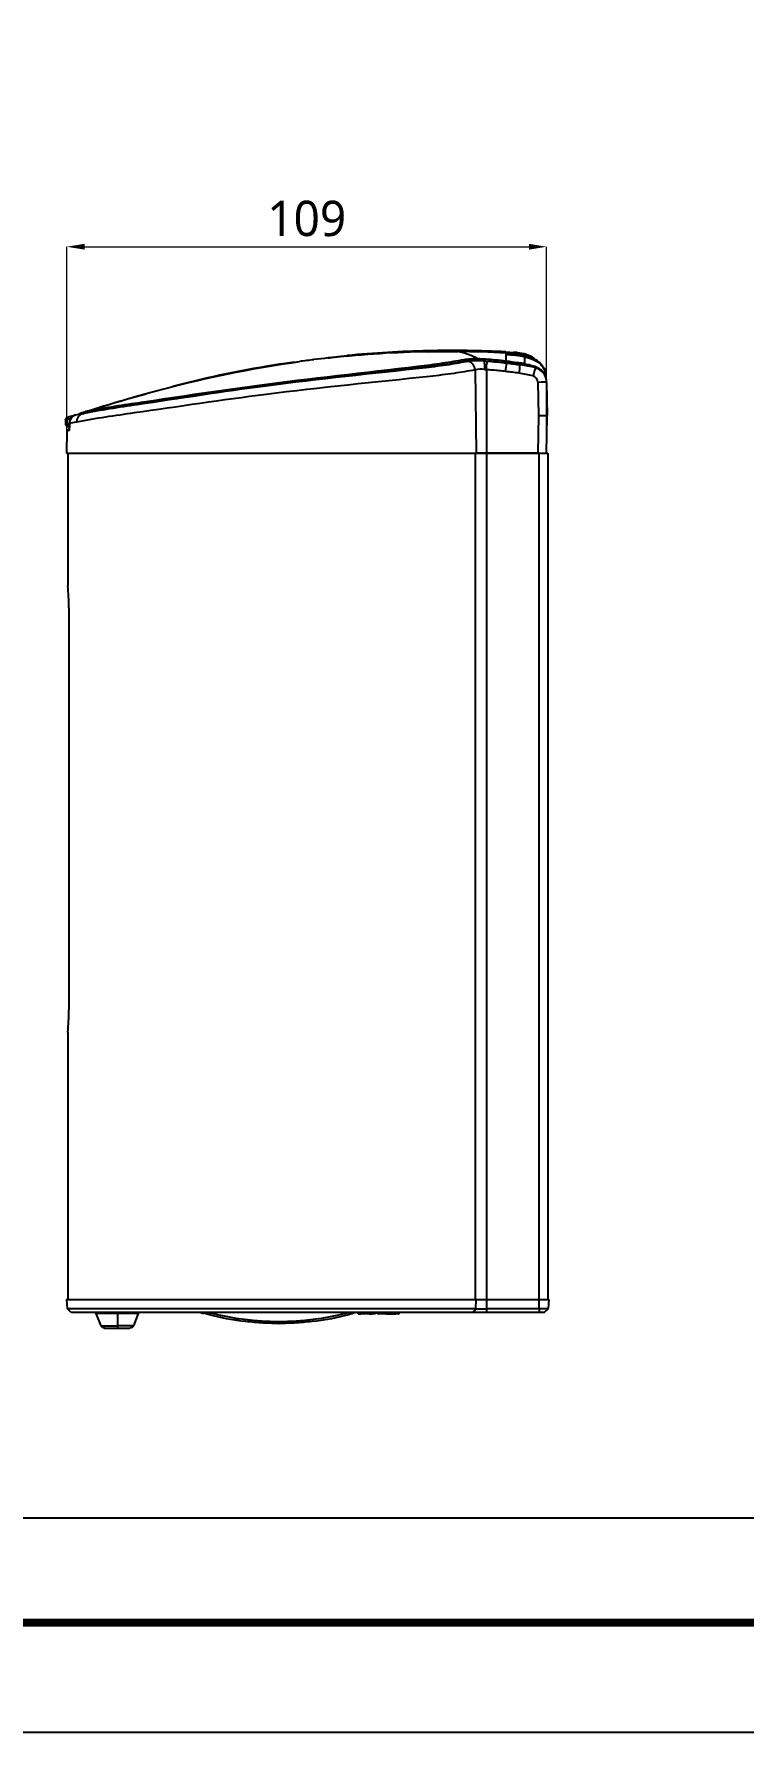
# Model space of a CAD drawing. Extents: x 1007 to 1797, y 752 to 1331.
# Drawn here: x 1381 to 1541.5, y 752 to 1136.3 of the extents above; entities that cross this region are included whole.
import ezdxf

# ---------------------------------------------------------------- set-up
doc = ezdxf.new("R2010")
doc.units = 0
doc.header["$LTSCALE"] = 0.5
doc.header["$MEASUREMENT"] = 0
doc.layers.get('0').update_dxf_attribs({"linetype": 'CONTINUOUS'})
doc.layers.get('DEFPOINTS').update_dxf_attribs({"linetype": 'CONTINUOUS'})
doc.layers.add('_U+6807_U+6CE8_U+56FE_U+5C42', color=7, linetype='CONTINUOUS')
doc.layers.add('Make2D$_U+53EF_U+89C1_U+7EBF$_U+6B63_U+5207_U+7EBF', color=7, linetype='CONTINUOUS')
doc.styles.add('Daelim Dimension', font='NanumGothic.ttf')
doc.dimstyles.new('DEFAULT', dxfattribs={"dimscale": 2, "dimtxt": 2, "dimasz": 2, "dimexe": 0, "dimexo": 2, "dimgap": 1, "dimtad": 1, "dimdec": 1, "dimzin": 9, "dimdsep": 46, "dimtxsty": 'Daelim Dimension', "dimcen": 0.5, "dimclrd": 252, "dimclre": 252, "dimclrt": 3, "dimadec": 1, "dimazin": 0, "dimtfac": 1, "dimtdec": 1, "dimtix": 1, "dimtmove": 0, "dimatfit": 3, "dimfxl": 0, "dimtolj": 1, "dimtzin": 1, "dimlwd": 9, "dimlwe": 9, "dimarcsym": 0})

# ---------------------------------------------------------------- blocks, each defined once
blk = doc.blocks.new('*D2')
at = {"color": 5, "lineweight": 9, "ltscale": 0.5}
for p, q in [((1388.47, 1045.44), (1388.47, 1088.15)), ((1392.47, 1088.15), (1493.06, 1088.15)), ((1497.06, 1045.44), (1497.06, 1088.15))]:
    blk.add_line(p, q, dxfattribs=at)
at = {"color": 5, "ltscale": 0.5}
for points in [[(1392.47, 1088.82), (1392.47, 1087.49), (1388.47, 1088.15)], [(1493.06, 1088.82), (1493.06, 1087.49), (1497.06, 1088.15)]]:
    blk.add_solid(points, dxfattribs=at)
at = {"layer": 'DEFPOINTS', "color": 0, "ltscale": 0.5}
for p in [(1497.06, 1088.15), (1388.47, 1041.44), (1497.06, 1041.44)]:
    blk.add_point(p, dxfattribs=at)
at = {"color": 7, "ltscale": 0.5, "insert": (1442.76, 1094.51), "char_height": 8, "attachment_point": 5, "style": 'Daelim Dimension'}
blk.add_mtext('\\A1;109', dxfattribs=at)

msp = doc.modelspace()

# ---------------------------------------------------------------- linework, layer by layer
at = {"color": 5}
msp.add_line((1019.71, 800.52), (1655.73, 800.52), dxfattribs=at)
at = {"ltscale": 0.5}
msp.add_lwpolyline([(1007.01, 752.03), (1796.89, 752.03), (1796.89, 1330.79), (1007.01, 1330.79)], close=True, dxfattribs=at)
at = {"color": 5, "linetype": 'ByBlock', "lineweight": 200, "const_width": 1.82}
msp.add_lwpolyline([(1019.71, 776.81), (1784.11, 776.81), (1784.11, 1317.35), (1019.71, 1317.35)], close=True, dxfattribs=at)
at = {"layer": '_U+6807_U+6CE8_U+56FE_U+5C42', "lineweight": 25}
msp.add_line((1388.66, 1041.44), (1497.06, 1041.44), dxfattribs=at)
at = {"layer": 'Make2D$_U+53EF_U+89C1_U+7EBF$_U+6B63_U+5207_U+7EBF', "lineweight": 25}
for p, q in [((1480.88, 1060.27), (1481.15, 1041.44)), ((1483.43, 1060.35), (1483.43, 1041.44)), ((1495.07, 1057.46), (1495.2, 1049.94)), ((1497.07, 1057.46), (1497.2, 1049.94)), ((1495.2, 1049.94), (1495.05, 1041.44)), ((1497.06, 1041.44), (1497.2, 1049.94)), ((1388.47, 1041.44), (1388.55, 1046.49)), ((1388.6, 1046.55), (1389.01, 1047.1)), ((1388.66, 1041.44), (1388.66, 1011.44)), ((1480.98, 849.94), (1480.98, 1041.44)), ((1483.43, 1041.44), (1481.15, 1041.44)), ((1495.05, 1041.44), (1483.43, 1041.44)), ((1483.43, 1041.44), (1483.43, 849.94)), ((1495.35, 849.94), (1495.35, 1041.44)), ((1496.53, 1041.44), (1497.35, 1041.44)), ((1497.35, 1041.44), (1497.35, 849.94)), ((1388.91, 1006.44), (1388.91, 915.44)), ((1388.66, 910.44), (1388.66, 849.94)), ((1388.57, 847.83), (1388.46, 849.94)), ((1481.06, 847.83), (1481.15, 849.94)), ((1481.16, 849.94), (1483.43, 849.94)), ((1483.43, 849.94), (1495.35, 849.94)), ((1483.43, 849.94), (1483.43, 847.83)), ((1495.35, 849.94), (1497.55, 849.94)), ((1495.35, 847.83), (1495.35, 849.94)), ((1497.55, 849.94), (1497.44, 847.84)), ((1389.46, 846.94), (1388.57, 847.83)), ((1481.06, 847.83), (1388.57, 847.83)), ((1398.6, 846.94), (1389.46, 846.94)), ((1399.88, 846.75), (1395.09, 846.75)), ((1396.22, 843.94), (1395.11, 846.72)), ((1480.33, 846.94), (1398.6, 846.94)), ((1399.88, 846.75), (1399.88, 845.21)), ((1404.63, 846.72), (1403.52, 843.94)), ((1445.07, 846.94), (1444.63, 846.94)), ((1454.4, 846.64), (1454.4, 846.94)), ((1455.01, 846.64), (1455.01, 846.94)), ((1456.91, 846.64), (1455.01, 846.64)), ((1456.91, 846.94), (1456.91, 846.64)), ((1456.91, 846.64), (1457.46, 846.64)), ((1457.75, 846.64), (1457.46, 846.64)), ((1457.5, 846.94), (1457.5, 846.64)), ((1457.75, 846.64), (1457.75, 846.94)), ((1458.3, 846.64), (1457.75, 846.64)), ((1458.3, 846.94), (1458.3, 846.64)), ((1458.69, 846.94), (1458.69, 846.64)), ((1459.24, 846.64), (1458.69, 846.64)), ((1459.24, 846.94), (1459.24, 846.64)), ((1459.79, 846.64), (1459.24, 846.64)), ((1459.79, 846.94), (1459.79, 846.64)), ((1460.65, 846.64), (1459.79, 846.64)), ((1460.58, 846.64), (1460.58, 846.94)), ((1460.65, 846.64), (1460.65, 846.94)), ((1460.65, 846.64), (1460.8, 846.64)), ((1460.8, 846.64), (1460.8, 846.94)), ((1460.8, 846.64), (1462.04, 846.64)), ((1461.34, 846.64), (1461.34, 846.94)), ((1461.91, 846.94), (1461.91, 846.64)), ((1462.04, 846.64), (1462.04, 846.94)), ((1462.04, 846.64), (1462.26, 846.64)), ((1462.2, 846.94), (1462.2, 846.64)), ((1462.26, 846.64), (1462.75, 846.64)), ((1462.73, 846.64), (1462.73, 846.94)), ((1462.84, 846.94), (1462.84, 846.64)), ((1462.94, 846.64), (1462.94, 846.94)), ((1463.61, 846.94), (1463.61, 846.64)), ((1480.33, 846.94), (1481.06, 847.83)), ((1483.43, 846.94), (1480.33, 846.94)), ((1481.07, 847.83), (1483.43, 847.83)), ((1495.35, 847.83), (1483.43, 847.83)), ((1483.43, 847.83), (1483.43, 846.94)), ((1495.35, 846.94), (1483.43, 846.94)), ((1497.38, 847.83), (1495.35, 847.83)), ((1495.35, 847.83), (1495.35, 846.94)), ((1496.55, 846.94), (1495.35, 846.94)), ((1497.42, 847.81), (1496.55, 846.94)), ((1496.55, 846.94), (1497.41, 847.79)), ((1399.88, 845.21), (1399.88, 843.94)), ((1399.88, 843.44), (1402.72, 843.44))]:
    msp.add_line(p, q, dxfattribs=at)
for points in [[(1470.25, 1064.61), (1464.12, 1064.49), (1458, 1064.13), (1451.9, 1063.53)], [(1470.25, 1064.49), (1465.38, 1064.4), (1460.5, 1064.16), (1455.64, 1063.76)], [(1487.85, 1064.37), (1481.99, 1064.66), (1476.12, 1064.74), (1470.25, 1064.61)], [(1470.25, 1064.61), (1470.25, 1064.61), (1470.25, 1064.59), (1470.25, 1064.56)], [(1470.25, 1064.56), (1470.26, 1064.52), (1470.26, 1064.47), (1470.26, 1064.4)], [(1481.07, 1064.48), (1477.46, 1064.55), (1473.86, 1064.56), (1470.26, 1064.49)], [(1470.26, 1064.4), (1472.5, 1064.44), (1474.74, 1064.46), (1476.98, 1064.44)], [(1436.89, 1061.64), (1428.64, 1060.32), (1420.47, 1058.62), (1412.38, 1056.55)], [(1441.1, 1062.1), (1431.44, 1060.76), (1421.86, 1058.87), (1412.41, 1056.45)], [(1436.94, 1061.65), (1438.32, 1061.84), (1439.7, 1062.02), (1441.09, 1062.19)], [(1444.36, 1062.59), (1443.27, 1062.46), (1442.18, 1062.31), (1441.09, 1062.17)], [(1441.09, 1062.19), (1441.09, 1062.18), (1441.09, 1062.17), (1441.09, 1062.17)], [(1441.09, 1062.17), (1441.1, 1062.15), (1441.1, 1062.12), (1441.1, 1062.1)], [(1450.85, 1063.32), (1448.7, 1063.11), (1446.55, 1062.86), (1444.4, 1062.6)], [(1447.52, 1062.99), (1447.81, 1063.02), (1448.08, 1063.06), (1448.35, 1063.09)], [(1448.35, 1063.09), (1448.35, 1063.09), (1448.35, 1063.09), (1448.35, 1063.09)], [(1470.26, 1064.4), (1462.94, 1064.27), (1455.64, 1063.8), (1448.36, 1062.99)], [(1449.24, 1063.2), (1450.12, 1063.31), (1451.03, 1063.43), (1451.9, 1063.53)], [(1487.85, 1064.1), (1484.23, 1064.3), (1480.6, 1064.42), (1476.98, 1064.44)], [(1481.5, 1062.76), (1480.1, 1063.57), (1478.57, 1064.13), (1476.98, 1064.44)], [(1481.5, 1062.76), (1480.42, 1062.79), (1479.35, 1062.72), (1478.29, 1062.56)], [(1478.65, 1062.19), (1478.61, 1062.38), (1478.47, 1062.52), (1478.29, 1062.56)], [(1481.38, 1062.45), (1480.65, 1062.47), (1479.92, 1062.42), (1479.2, 1062.31)], [(1482.91, 1062.32), (1481.73, 1062.41), (1480.54, 1062.37), (1479.37, 1062.2)], [(1480.88, 1060.27), (1480.86, 1061.18), (1480.24, 1061.96), (1479.37, 1062.2)], [(1480.82, 1062.46), (1480.91, 1062.46), (1481.01, 1062.46), (1481.1, 1062.46)], [(1483.26, 1062.69), (1482.67, 1062.73), (1482.07, 1062.75), (1481.5, 1062.76)], [(1484.89, 1064.35), (1484.01, 1064.39), (1483.12, 1064.42), (1482.24, 1064.45)], [(1483.02, 1060.4), (1483.1, 1061.04), (1483.06, 1061.69), (1482.91, 1062.32)], [(1482.91, 1062.32), (1483.14, 1062.31), (1483.37, 1062.3), (1483.59, 1062.28)], [(1483.24, 1062.3), (1483.24, 1062.38), (1483.25, 1062.45), (1483.25, 1062.51)], [(1483.25, 1062.51), (1483.26, 1062.61), (1483.26, 1062.67), (1483.26, 1062.69)], [(1487.85, 1062.29), (1486.32, 1062.45), (1484.79, 1062.58), (1483.26, 1062.69)], [(1483.43, 1060.35), (1483.52, 1061.43), (1483.58, 1062.07), (1483.59, 1062.27)], [(1483.59, 1062.28), (1485.08, 1062.15), (1486.55, 1062.01), (1488.03, 1061.83)], [(1483.6, 1062.33), (1485.08, 1062.21), (1486.56, 1062.07), (1488.04, 1061.91)], [(1487.85, 1064.21), (1486.86, 1064.27), (1485.88, 1064.31), (1484.89, 1064.35)], [(1485.03, 1062.22), (1485.18, 1062.21), (1485.33, 1062.19), (1485.49, 1062.18)], [(1486.64, 1062.07), (1487.03, 1062.03), (1487.42, 1061.98), (1487.81, 1061.94)], [(1487.79, 1059.92), (1487.86, 1060.55), (1487.93, 1061.18), (1488.03, 1061.81)], [(1487.83, 1062.12), (1487.83, 1062.06), (1487.82, 1061.99), (1487.81, 1061.93)], [(1487.85, 1062.29), (1487.85, 1062.27), (1487.84, 1062.21), (1487.83, 1062.12)], [(1487.85, 1064.37), (1487.85, 1064.37), (1487.85, 1064.34), (1487.85, 1064.3)], [(1487.85, 1064.31), (1488.47, 1064.28), (1489.04, 1064.24), (1489.56, 1064.2)], [(1487.85, 1064.3), (1487.85, 1064.25), (1487.85, 1064.18), (1487.85, 1064.1)], [(1487.85, 1064.1), (1487.85, 1063.99), (1487.85, 1063.87), (1487.85, 1063.72)], [(1487.85, 1064.02), (1488.43, 1063.99), (1488.96, 1063.95), (1489.47, 1063.91)], [(1487.85, 1063.72), (1487.85, 1063.37), (1487.85, 1062.89), (1487.85, 1062.29)], [(1492.15, 1063.2), (1490.73, 1063.48), (1489.29, 1063.65), (1487.85, 1063.72)], [(1487.85, 1062.29), (1488.79, 1062.2), (1489.73, 1062.1), (1490.67, 1061.96)], [(1488.03, 1061.83), (1488.03, 1061.86), (1488.04, 1061.88), (1488.04, 1061.91)], [(1488.03, 1061.83), (1489.06, 1061.71), (1490.08, 1061.58), (1491.1, 1061.43)], [(1488.04, 1061.91), (1488.81, 1061.82), (1489.58, 1061.72), (1490.35, 1061.62)], [(1489.66, 1061.73), (1489.48, 1061.75), (1489.28, 1061.77), (1489.07, 1061.78)], [(1489.47, 1063.91), (1490.02, 1063.86), (1490.54, 1063.8), (1491.02, 1063.73)], [(1489.56, 1064.2), (1489.55, 1064.18), (1489.53, 1064.15), (1489.52, 1064.11)], [(1489.52, 1064.11), (1490.08, 1064.06), (1490.59, 1064), (1491.07, 1063.93)], [(1490.46, 1064.16), (1490.18, 1064.19), (1489.88, 1064.22), (1489.56, 1064.25)], [(1490.35, 1061.62), (1490.6, 1061.59), (1490.85, 1061.56), (1491.1, 1061.52)], [(1494.32, 1062.87), (1493.15, 1063.59), (1491.83, 1064.03), (1490.46, 1064.16)], [(1490.67, 1061.96), (1491.16, 1061.89), (1491.65, 1061.81), (1492.15, 1061.72)], [(1490.67, 1061.77), (1490.67, 1061.87), (1490.67, 1061.93), (1490.67, 1061.96)], [(1490.67, 1061.58), (1490.67, 1061.65), (1490.67, 1061.71), (1490.67, 1061.77)], [(1490.84, 1059.53), (1490.93, 1060.17), (1491.02, 1060.8), (1491.11, 1061.43)], [(1491.02, 1063.73), (1491.49, 1063.66), (1491.92, 1063.57), (1492.34, 1063.46)], [(1491.07, 1063.93), (1491.53, 1063.85), (1491.95, 1063.76), (1492.35, 1063.65)], [(1491.1, 1061.52), (1491.33, 1061.49), (1491.56, 1061.45), (1491.79, 1061.42)], [(1494.56, 1060.76), (1493.43, 1061.07), (1492.28, 1061.29), (1491.11, 1061.43)], [(1491.12, 1061.53), (1491.34, 1061.5), (1491.56, 1061.47), (1491.79, 1061.43)], [(1491.79, 1061.42), (1492.12, 1061.37), (1492.46, 1061.31), (1492.8, 1061.25)], [(1492.08, 1061.37), (1492.09, 1061.44), (1492.1, 1061.5), (1492.11, 1061.55)], [(1492.11, 1061.55), (1492.13, 1061.63), (1492.14, 1061.68), (1492.14, 1061.71)], [(1492.15, 1061.72), (1492.15, 1062.14), (1492.14, 1062.5), (1492.15, 1062.79)], [(1492.14, 1061.66), (1492.56, 1061.58), (1492.99, 1061.5), (1493.41, 1061.39)], [(1492.15, 1062.79), (1492.15, 1062.94), (1492.15, 1063.08), (1492.15, 1063.2)], [(1492.15, 1063.2), (1492.72, 1063.07), (1493.28, 1062.92), (1493.82, 1062.7)], [(1492.34, 1063.46), (1492.34, 1063.43), (1492.34, 1063.4), (1492.34, 1063.37)], [(1492.34, 1063.37), (1492.76, 1063.26), (1493.17, 1063.13), (1493.58, 1062.98)], [(1492.35, 1063.65), (1492.76, 1063.53), (1493.15, 1063.39), (1493.53, 1063.23)], [(1496.21, 1061.08), (1495.27, 1062.33), (1493.9, 1063.2), (1492.36, 1063.53)], [(1493.41, 1061.39), (1493.63, 1061.33), (1493.84, 1061.27), (1494.05, 1061.2)], [(1493.53, 1063.23), (1493.54, 1063.2), (1493.54, 1063.17), (1493.55, 1063.14)], [(1493.58, 1062.98), (1493.58, 1062.95), (1493.59, 1062.91), (1493.59, 1062.88)], [(1493.59, 1062.88), (1493.6, 1062.85), (1493.6, 1062.83), (1493.6, 1062.8)], [(1494.56, 1060.76), (1494.5, 1060.59), (1494.28, 1059.86), (1493.99, 1058.91)], [(1494.05, 1061.2), (1494.26, 1061.13), (1494.47, 1061.06), (1494.69, 1060.97)], [(1497.07, 1057.46), (1497.04, 1058.99), (1496.03, 1060.32), (1494.56, 1060.76)], [(1494.69, 1060.97), (1494.79, 1060.92), (1494.9, 1060.87), (1495, 1060.82)], [(1495, 1060.82), (1495.11, 1060.77), (1495.21, 1060.71), (1495.31, 1060.65)], [(1495.31, 1060.65), (1495.41, 1060.59), (1495.51, 1060.53), (1495.61, 1060.45)], [(1495.94, 1061.29), (1496.22, 1060.97), (1496.43, 1060.61), (1496.61, 1060.22)], [(1496.36, 1060.84), (1496.5, 1060.62), (1496.62, 1060.39), (1496.73, 1060.15)], [(1483.02, 1060.4), (1482.3, 1060.48), (1481.58, 1060.44), (1480.88, 1060.27)], [(1483.02, 1060.4), (1483.16, 1060.38), (1483.3, 1060.37), (1483.43, 1060.35)], [(1484.89, 1060.22), (1484.4, 1060.27), (1483.92, 1060.31), (1483.43, 1060.35)], [(1490.84, 1059.53), (1489.82, 1059.68), (1488.81, 1059.81), (1487.79, 1059.92)], [(1493.99, 1058.91), (1492.96, 1059.19), (1491.9, 1059.4), (1490.84, 1059.53)], [(1495.07, 1057.47), (1495.06, 1058.13), (1494.63, 1058.71), (1493.99, 1058.91)], [(1497.07, 1057.46), (1497.07, 1057.49), (1496.41, 1057.49), (1495.07, 1057.46)], [(1495.61, 1060.45), (1495.71, 1060.38), (1495.81, 1060.31), (1495.9, 1060.23)], [(1495.9, 1060.22), (1495.99, 1060.14), (1496.07, 1060.05), (1496.15, 1059.96)], [(1496.16, 1059.96), (1496.24, 1059.86), (1496.31, 1059.76), (1496.38, 1059.65)], [(1496.39, 1059.64), (1496.52, 1059.45), (1496.62, 1059.25), (1496.7, 1059.04)], [(1496.61, 1060.22), (1496.65, 1060.05), (1496.69, 1059.85), (1496.73, 1059.62)], [(1496.74, 1059.44), (1496.74, 1059.51), (1496.74, 1059.57), (1496.73, 1059.62)], [(1496.74, 1059.05), (1496.74, 1059.21), (1496.74, 1059.33), (1496.74, 1059.44)], [(1402.64, 1053.8), (1399.51, 1052.9), (1396.39, 1051.95), (1393.28, 1050.95)], [(1407.54, 1055.14), (1403.02, 1053.91), (1398.54, 1052.59), (1394.08, 1051.17)], [(1412.41, 1056.45), (1409.38, 1055.69), (1406.36, 1054.87), (1403.36, 1054.01)], [(1388.52, 1049.53), (1388.31, 1049.46), (1388.17, 1049.25), (1388.18, 1049.03)], [(1388.18, 1049.03), (1388.18, 1049.03), (1388.28, 1049.06), (1388.48, 1049.1)], [(1388.48, 1049.1), (1388.48, 1049.2), (1388.51, 1049.31), (1388.57, 1049.4)], [(1388.48, 1049.1), (1388.53, 1049.1), (1388.91, 1049.15), (1389.34, 1049.23)], [(1388.48, 1049.1), (1388.49, 1048.7), (1388.5, 1048.31), (1388.51, 1047.92)], [(1388.82, 1049.59), (1388.62, 1049.55), (1388.52, 1049.53), (1388.52, 1049.53)], [(1388.57, 1049.4), (1388.59, 1049.4), (1388.69, 1049.42), (1388.84, 1049.46)], [(1388.62, 1049.46), (1388.68, 1049.52), (1388.74, 1049.56), (1388.82, 1049.59)], [(1389.32, 1049.74), (1389.06, 1049.66), (1388.85, 1049.59), (1388.82, 1049.59)], [(1388.84, 1049.46), (1388.87, 1049.55), (1388.92, 1049.61), (1388.98, 1049.63)], [(1390.42, 1050.07), (1389.6, 1049.8), (1389.04, 1049.05), (1389.03, 1048.2)], [(1390.41, 1050.1), (1390.04, 1049.98), (1389.68, 1049.86), (1389.32, 1049.74)], [(1389.32, 1049.74), (1389.36, 1049.62), (1389.4, 1049.5), (1389.44, 1049.38)], [(1391.95, 1050.35), (1391.17, 1050.07), (1390.65, 1049.32), (1390.65, 1048.49)], [(1391.06, 1050.28), (1391.17, 1050.31), (1391.28, 1050.35), (1391.39, 1050.38)], [(1391.39, 1050.38), (1391.72, 1050.45), (1392.24, 1050.55), (1392.94, 1050.67)], [(1392.7, 1050.84), (1392.32, 1050.72), (1391.94, 1050.6), (1391.55, 1050.47)], [(1391.95, 1050.35), (1392.28, 1050.46), (1392.61, 1050.57), (1392.94, 1050.67)], [(1392.7, 1050.84), (1392.58, 1050.8), (1392.49, 1050.71), (1392.45, 1050.59)], [(1392.99, 1050.9), (1392.85, 1050.85), (1392.75, 1050.76), (1392.69, 1050.63)], [(1392.99, 1050.9), (1392.88, 1050.88), (1392.79, 1050.86), (1392.7, 1050.84)], [(1393.27, 1050.95), (1393.16, 1050.93), (1393.07, 1050.91), (1392.99, 1050.9)], [(1393.04, 1050.76), (1393.03, 1050.75), (1393.02, 1050.75), (1393.02, 1050.74)], [(1393.28, 1050.95), (1393.19, 1050.92), (1393.1, 1050.85), (1393.04, 1050.76)], [(1495.2, 1049.94), (1495.87, 1049.94), (1496.54, 1049.94), (1497.2, 1049.94)], [(1388.21, 1047.86), (1388.2, 1048.25), (1388.19, 1048.64), (1388.18, 1049.03)], [(1388.21, 1047.86), (1388.21, 1047.86), (1388.31, 1047.88), (1388.51, 1047.92)], [(1388.21, 1047.86), (1388.21, 1047.64), (1388.4, 1047.46), (1388.62, 1047.47)], [(1388.51, 1047.92), (1388.54, 1047.92), (1388.66, 1047.94), (1388.85, 1047.98)], [(1388.51, 1047.92), (1388.51, 1047.7), (1388.7, 1047.52), (1388.92, 1047.53)], [(1389, 1046.58), (1388.7, 1046.52), (1388.55, 1046.49), (1388.55, 1046.49)], [(1388.62, 1047.47), (1388.66, 1047.47), (1388.69, 1047.48), (1388.73, 1047.49)], [(1388.85, 1047.98), (1388.9, 1047.99), (1388.96, 1048), (1389.02, 1048.01)], [(1388.92, 1047.53), (1388.95, 1047.53), (1388.99, 1047.54), (1389.02, 1047.55)], [(1389.03, 1048.2), (1389.02, 1047.66), (1389.01, 1047.12), (1389, 1046.58)], [(1390.65, 1048.49), (1389.92, 1048.36), (1389.37, 1048.26), (1389.03, 1048.2)], [(1496.05, 1041.44), (1496.2, 1041.44), (1496.34, 1041.44), (1496.47, 1041.44)], [(1496.47, 1041.44), (1496.49, 1041.44), (1496.51, 1041.44), (1496.53, 1041.44)], [(1388.91, 1006.44), (1388.91, 1008.11), (1388.83, 1009.78), (1388.66, 1011.44)], [(1388.66, 910.44), (1388.83, 912.1), (1388.91, 913.77), (1388.91, 915.44)], [(1395.09, 846.75), (1395.07, 846.81), (1395.03, 846.86), (1394.97, 846.89)], [(1399.88, 846.75), (1399.88, 846.87), (1399.88, 846.94), (1399.88, 846.94)], [(1404.74, 846.88), (1404.7, 846.84), (1404.66, 846.8), (1404.64, 846.75)], [(1418.82, 846.9), (1419.01, 846.85), (1419.21, 846.79), (1419.4, 846.74)], [(1420.61, 846.5), (1420.16, 846.62), (1419.71, 846.74), (1419.27, 846.91)], [(1420.61, 846.5), (1420.62, 846.5), (1420.63, 846.51), (1420.65, 846.53)], [(1420.65, 846.53), (1420.67, 846.55), (1420.69, 846.59), (1420.71, 846.64)], [(1420.65, 846.53), (1423.21, 845.85), (1425.81, 845.34), (1428.44, 845.01)], [(1420.71, 846.64), (1420.73, 846.68), (1420.76, 846.74), (1420.78, 846.79)], [(1420.78, 846.79), (1420.79, 846.84), (1420.81, 846.89), (1420.82, 846.94)], [(1420.98, 846.93), (1431.13, 844.28), (1441.79, 844.28), (1451.95, 846.92)], [(1444.51, 845.01), (1447.14, 845.35), (1449.74, 845.86), (1452.3, 846.53)], [(1452.13, 846.94), (1452.14, 846.89), (1452.16, 846.84), (1452.18, 846.79)], [(1452.3, 846.53), (1452.31, 846.51), (1452.33, 846.5), (1452.34, 846.5)], [(1453.66, 846.9), (1453.23, 846.74), (1452.78, 846.62), (1452.34, 846.5)], [(1454.45, 846.64), (1454.42, 846.64), (1454.4, 846.64), (1454.4, 846.64)], [(1454.4, 846.64), (1454.41, 846.64), (1454.61, 846.64), (1455, 846.64)], [(1396.22, 843.94), (1396.2, 843.94), (1397.39, 843.94), (1399.8, 843.94)], [(1396.28, 843.94), (1396.24, 843.94), (1396.22, 843.94), (1396.22, 843.94)], [(1396.52, 843.57), (1396.39, 843.65), (1396.29, 843.77), (1396.23, 843.92)], [(1396.96, 843.44), (1396.85, 843.47), (1396.63, 843.53), (1396.52, 843.57)], [(1399.88, 843.94), (1399.88, 843.6), (1399.88, 843.44), (1399.88, 843.44)], [(1403.52, 843.94), (1403.5, 843.94), (1402.3, 843.94), (1399.91, 843.94)], [(1403.21, 843.57), (1403.1, 843.53), (1402.89, 843.47), (1402.78, 843.44)], [(1403.51, 843.92), (1403.45, 843.77), (1403.35, 843.65), (1403.21, 843.57)], [(1403.46, 843.94), (1403.5, 843.94), (1403.52, 843.94), (1403.52, 843.94)], [(1427.5, 845.1), (1427.11, 845.15), (1426.7, 845.22), (1426.25, 845.29)], [(1432.41, 844.62), (1431.08, 844.71), (1429.77, 844.83), (1428.46, 845)], [(1436.37, 844.49), (1435.05, 844.49), (1433.74, 844.54), (1432.44, 844.62)], [(1436.37, 844.49), (1436.4, 844.49), (1436.43, 844.49), (1436.47, 844.49)], [(1440.47, 844.62), (1439.14, 844.53), (1437.8, 844.49), (1436.47, 844.49)], [(1444.49, 845.01), (1443.17, 844.84), (1441.84, 844.71), (1440.5, 844.62)]]:
    msp.add_open_spline(points, degree=3, dxfattribs=at)
for points, knots in [([(1479.37, 1062.2), (1477.92, 1061.96), (1476.48, 1061.68), (1475.03, 1061.46), (1473.26, 1061.18), (1471.48, 1060.98), (1469.7, 1060.78), (1457.64, 1059.41), (1445.55, 1058.21), (1433.52, 1056.63), (1423.78, 1055.35), (1414.07, 1053.83), (1404.35, 1052.39), (1400.21, 1051.78), (1396.06, 1051.18), (1391.95, 1050.35)], [0, 0, 0, 0, 1, 1, 1, 2, 2, 2, 3, 3, 3, 4, 4, 4, 5, 5, 5, 5]), ([(1478.29, 1062.56), (1476.71, 1062.3), (1475.12, 1062.01), (1473.54, 1061.77), (1471.66, 1061.48), (1469.78, 1061.25), (1467.9, 1061.03), (1455.76, 1059.58), (1443.6, 1058.32), (1431.48, 1056.7), (1422.73, 1055.54), (1414, 1054.19), (1405.26, 1052.9), (1401.26, 1052.31), (1397.26, 1051.73), (1393.28, 1050.95)], [0, 0, 0, 0, 1, 1, 1, 2, 2, 2, 3, 3, 3, 4, 4, 4, 5, 5, 5, 5]), ([(1479.2, 1062.31), (1477.61, 1062.02), (1476, 1061.76), (1474.4, 1061.52), (1472.52, 1061.25), (1470.63, 1061.01), (1468.74, 1060.78), (1458.97, 1059.62), (1449.17, 1058.7), (1439.41, 1057.5)], [0, 0, 0, 0, 1, 1, 1, 2, 2, 2, 3, 3, 3, 3]), ([(1481.5, 1062.76), (1481.53, 1062.74), (1481.56, 1062.68), (1481.58, 1062.58), (1481.6, 1062.52), (1481.61, 1062.44), (1481.61, 1062.36)], [0, 0, 0, 0, 1, 1, 1, 2, 2, 2, 2]), ([(1493.82, 1062.7), (1494.25, 1062.54), (1494.67, 1062.33), (1495.06, 1062.07), (1495.38, 1061.85), (1495.69, 1061.59), (1495.94, 1061.29)], [1, 1, 1, 1, 2, 2, 2, 3, 3, 3, 3]), ([(1480.88, 1060.27), (1479.3, 1060.01), (1477.73, 1059.73), (1476.15, 1059.5), (1474.31, 1059.23), (1472.46, 1059.02), (1470.61, 1058.82), (1458.26, 1057.46), (1445.89, 1056.28), (1433.56, 1054.72), (1423.59, 1053.46), (1413.66, 1051.95), (1403.71, 1050.54), (1399.35, 1049.92), (1394.99, 1049.31), (1390.65, 1048.49)], [0, 0, 0, 0, 1, 1, 1, 2, 2, 2, 3, 3, 3, 4, 4, 4, 5, 5, 5, 5]), ([(1439.41, 1057.5), (1435.78, 1057.06), (1432.16, 1056.56), (1428.54, 1056.05), (1421.5, 1055.06), (1414.48, 1054.04), (1407.45, 1053.01), (1404.86, 1052.63), (1402.26, 1052.25), (1399.68, 1051.83), (1397.43, 1051.46), (1395.19, 1051.07), (1392.94, 1050.67)], [0, 0, 0, 0, 1, 1, 1, 2, 2, 2, 3, 3, 3, 4, 4, 4, 4]), ([(1487.79, 1059.92), (1487.31, 1059.98), (1486.82, 1060.03), (1486.34, 1060.08), (1485.85, 1060.13), (1485.37, 1060.18), (1484.89, 1060.22)], [0, 0, 0, 0, 1, 1, 1, 2, 2, 2, 2]), ([(1391.88, 1050.34), (1391.61, 1050.29), (1391.35, 1050.25), (1391.12, 1050.2), (1390.86, 1050.15), (1390.62, 1050.11), (1390.42, 1050.07)], [0, 0, 0, 0, 1, 1, 1, 2, 2, 2, 2]), ([(1388.5, 1041.44), (1387.85, 1041.44), (1395.05, 1041.44), (1410.08, 1041.44), (1437.87, 1041.44), (1461.55, 1041.44), (1481.15, 1041.44)], [0, 0, 0, 0, 1, 1, 1, 2, 2, 2, 2]), ([(1495.05, 1041.44), (1495.23, 1041.44), (1495.4, 1041.44), (1495.57, 1041.44), (1495.74, 1041.44), (1495.9, 1041.44), (1496.05, 1041.44)], [0, 0, 0, 0, 1, 1, 1, 2, 2, 2, 2]), ([(1388.5, 849.94), (1387.85, 849.94), (1395.04, 849.94), (1410.08, 849.94), (1437.87, 849.94), (1461.56, 849.94), (1481.15, 849.94)], [0, 0, 0, 0, 1, 1, 1, 2, 2, 2, 2]), ([(1404.64, 846.75), (1404.65, 846.75), (1404.19, 846.75), (1403.26, 846.75), (1402.33, 846.75), (1401.2, 846.75), (1399.88, 846.75)], [0, 0, 0, 0, 1, 1, 1, 2, 2, 2, 2]), ([(1452.18, 846.79), (1452.2, 846.74), (1452.22, 846.68), (1452.24, 846.64), (1452.26, 846.59), (1452.28, 846.55), (1452.3, 846.53)], [1, 1, 1, 1, 2, 2, 2, 3, 3, 3, 3]), ([(1462.75, 846.64), (1462.68, 846.64), (1462.65, 846.64), (1462.67, 846.64), (1462.71, 846.64), (1462.8, 846.64), (1462.94, 846.64)], [0, 0, 0, 0, 1, 1, 1, 2, 2, 2, 2]), ([(1463.52, 846.64), (1463.57, 846.64), (1463.6, 846.64), (1463.61, 846.64), (1463.67, 846.64), (1463.44, 846.64), (1462.94, 846.64)], [0, 0, 0, 0, 1, 1, 1, 2, 2, 2, 2]), ([(1397.01, 843.44), (1396.98, 843.44), (1396.96, 843.44), (1396.96, 843.44), (1396.94, 843.44), (1397.9, 843.44), (1399.81, 843.44)], [0, 0, 0, 0, 1, 1, 1, 2, 2, 2, 2])]:
    msp.add_open_spline(points, degree=3, knots=knots, dxfattribs=at)

# ---------------------------------------------------------------- dimensions: what is measured, and where the dimension line sits
at = {"color": 5, "ltscale": 0.5}
dim = msp.add_linear_dim(base=(1497.06, 1088.15), p1=(1388.47, 1041.44), p2=(1497.06, 1041.44), dimstyle='DEFAULT', override={"dimtxt": 4, "dimdec": 0, "dimclrd": 5, "dimclre": 5, "dimclrt": 7}, dxfattribs=at)
dim.commit()
dim.dimension.update_dxf_attribs({"geometry": '*D2', "text_midpoint": (1442.76, 1094.51)})

doc.saveas('drawing.dxf')
